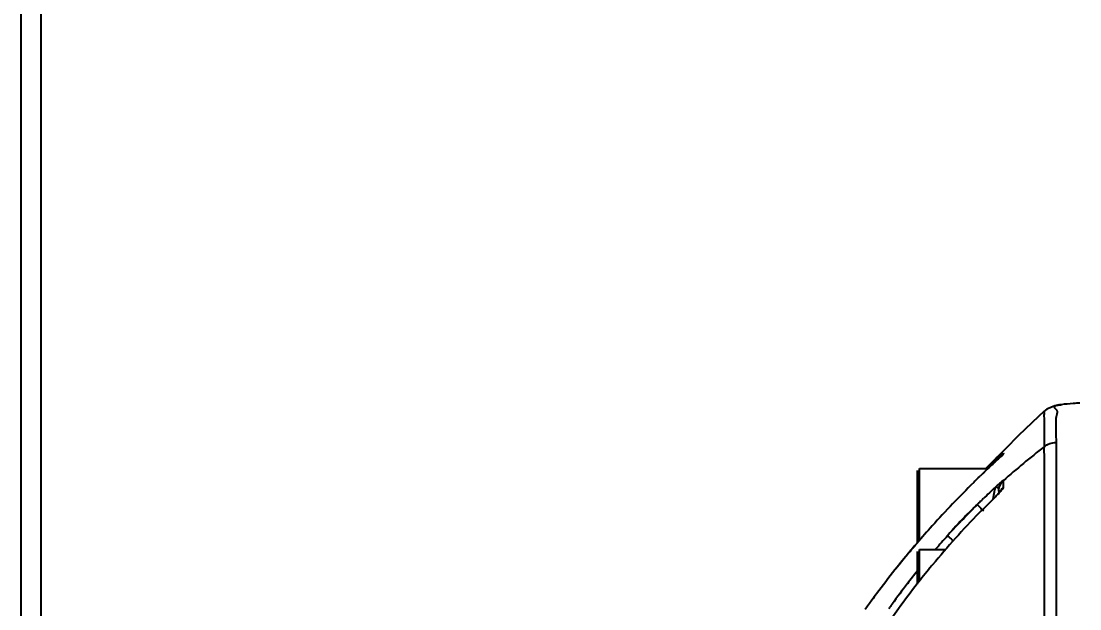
# Model space of a CAD drawing. Header units: millimetres. Extents: x 5828 to 6704, y 123 to 421.
# Drawn here: x 6474.888 to 6478.367, y 273.529 to 275.46 of the extents above; entities that cross this region are included whole.
import ezdxf

# ---------------------------------------------------------------- set-up
doc = ezdxf.new("R2010")
doc.units = ezdxf.units.MM
doc.layers.add('外形图', color=7, linetype='Continuous')
doc.layers.add('尺寸标注', color=7, linetype='Continuous')
doc.styles.add('微软雅黑', font='msyh.ttc', dxfattribs={"height": 1.5})
doc.dimstyles.new('尺寸标注_1_15比例', dxfattribs={"dimtxt": 1.5, "dimasz": 1.25, "dimexe": 0.5, "dimexo": 0.4, "dimgap": 0.5, "dimtad": 1, "dimdec": 1, "dimlfac": 15, "dimdsep": 46, "dimtxsty": '微软雅黑', "dimcen": 0.09, "dimadec": 0, "dimazin": 0, "dimtp": 0.01, "dimtm": 0.01, "dimtfac": 1, "dimtdec": 1, "dimtofl": 0, "dimtmove": 0, "dimatfit": 3, "dimfxl": 1, "dimtolj": 1, "dimarcsym": 0})

# ---------------------------------------------------------------- blocks, each defined once
blk = doc.blocks.new('*D945')
at = {"layer": 'Defpoints', "color": 0}
for p in [(6488.1127, 277.9249), (6474.9537, 264.1518), (6488.1127, 263.9724)]:
    blk.add_point(p, dxfattribs=at)
at = {"layer": '尺寸标注', "color": 0, "lineweight": -2}
for p, q in [((6474.9537, 264.5518), (6474.9537, 278.4249)), ((6488.1127, 264.3724), (6488.1127, 278.4249)), ((6476.2037, 277.9249), (6486.8627, 277.9249))]:
    blk.add_line(p, q, dxfattribs=at)
at = {"layer": '尺寸标注', "color": 0}
for points in [[(6476.2037, 278.1332), (6476.2037, 277.7166), (6474.9537, 277.9249)], [(6486.8627, 277.7166), (6486.8627, 278.1332), (6488.1127, 277.9249)]]:
    blk.add_solid(points, dxfattribs=at)
at = {"layer": '尺寸标注', "color": 0, "insert": (6481.5332, 279.2039), "char_height": 1.5, "attachment_point": 5, "style": '微软雅黑'}
blk.add_mtext('\\A1;197.4', dxfattribs=at)
blk = doc.blocks.new('*D946')
at = {"layer": 'Defpoints', "color": 0}
for p in [(6488.1787, 282.8993), (6474.8878, 252.3165), (6488.1787, 252.3087)]:
    blk.add_point(p, dxfattribs=at)
at = {"layer": '尺寸标注', "color": 0, "lineweight": -2}
for p, q in [((6474.8878, 252.7165), (6474.8878, 283.3993)), ((6488.1787, 252.7087), (6488.1787, 283.3993)), ((6476.1378, 282.8993), (6486.9287, 282.8993))]:
    blk.add_line(p, q, dxfattribs=at)
at = {"layer": '尺寸标注', "color": 0}
for points in [[(6476.1378, 283.1076), (6476.1378, 282.6909), (6474.8878, 282.8993)], [(6486.9287, 282.6909), (6486.9287, 283.1076), (6488.1787, 282.8993)]]:
    blk.add_solid(points, dxfattribs=at)
at = {"layer": '尺寸标注', "color": 0, "insert": (6481.5332, 284.1783), "char_height": 1.5, "attachment_point": 5, "style": '微软雅黑'}
blk.add_mtext('\\A1;\\A1;199.3', dxfattribs=at)

msp = doc.modelspace()

# ---------------------------------------------------------------- linework, layer by layer
at = {"layer": '外形图'}
for p, q in [((6478.2981, 274.1993), (6478.3049, 274.1999)), ((6478.2307, 274.1616), (6478.1655, 274.0985)), ((6478.2481, 274.1781), (6478.2307, 274.1616)), ((6478.2579, 274.1858), (6478.2481, 274.1781)), ((6478.2483, 274.1783), (6478.2482, 274.1782)), ((6478.2881, 274.1328), (6478.288, 274.1047)), ((6478.288, 274.1047), (6478.2886, 274.0763)), ((6478.2886, 274.0763), (6478.2892, 273.1568)), ((6478.0918, 274.0246), (6478.0741, 274.0069)), ((6478.115, 274.0409), (6478.115, 274.0399)), ((6478.115, 274.0409), (6478.1152, 274.0376)), ((6478.1151, 274.0388), (6478.1152, 274.0376)), ((6477.8333, 273.7448), (6477.8333, 273.9839)), ((6477.8399, 273.7527), (6477.8399, 273.9905)), ((6477.8399, 273.9905), (6478.0655, 273.9905)), ((6478.0741, 274.0069), (6478.0577, 273.9905)), ((6478.0328, 273.9596), (6478.0385, 273.9652)), ((6478.033, 273.9594), (6478.0387, 273.9649)), ((6478.0481, 273.9744), (6478.0537, 273.9798)), ((6478.0484, 273.9742), (6478.0539, 273.9795)), ((6478.1152, 273.9517), (6478.1152, 273.9504)), ((6478.0893, 273.9293), (6478.0961, 273.9355)), ((6478.0999, 273.9171), (6478.1019, 273.9306)), ((6478.0999, 273.9171), (6478.0999, 273.909)), ((6478.1148, 273.9362), (6478.1147, 273.9279)), ((6478.0817, 273.8898), (6478.083, 273.8966)), ((6478.0909, 273.8992), (6478.0896, 273.8976)), ((6477.8333, 273.6098), (6477.8333, 273.7172)), ((6477.8399, 273.6195), (6477.8399, 273.7239)), ((6477.8399, 273.7239), (6477.9263, 273.7239))]:
    msp.add_line(p, q, dxfattribs=at)
for points in [[(6478.2976, 274.1992), (6478.2841, 274.1967), (6478.2579, 274.1858)], [(6478.1655, 274.0985), (6478.1219, 274.055), (6478.0989, 274.0318), (6478.091, 274.0238)], [(6478.1119, 274.0344), (6478.106, 274.029), (6478.0891, 274.0132)], [(6478.1133, 274.0358), (6478.1131, 274.0357), (6478.1119, 274.0344)], [(6478.1052, 273.9149), (6478.1061, 273.9163), (6478.102, 273.9113), (6478.0908, 273.8991)]]:
    msp.add_lwpolyline(points, dxfattribs=at)
for centre, radius, start, end in [((6479.956, 271.8708), 2.7773, 127.922, 131.5157), ((6480.3902, 271.5765), 3.3544, 133.3053, 133.9663), ((6478.1468, 274.0064), 0.0469, 132.714, 148.3978), ((6480.3193, 271.6141), 3.2756, 132.9066, 133.7613), ((6476.4394, 274.3275), 1.6789, 349.1068, 349.2733), ((6480.3175, 271.6159), 3.273, 134.2691, 134.6412), ((6480.3184, 271.615), 3.2743, 133.8962, 134.1299), ((6478.1468, 273.917), 0.0469, 132.3016, 148.1197), ((6478.1468, 273.9157), 0.0469, 132.3814, 148.158), ((6480.3103, 271.6231), 3.2628, 134.6404, 136.3775), ((6479.8913, 271.9948), 2.6437, 132.968, 134.1623), ((6469.4859, 275.5755), 8.7596, 348.95014, 349.1046), ((6478.1467, 273.9171), 0.0467, 148.1824, 163.2682), ((6478.1466, 273.8937), 0.0468, 132.9489, 148.5266), ((6479.8907, 271.9954), 2.6429, 134.5187, 134.7605), ((6479.9937, 271.9252), 2.7415, 133.9888, 135.5615), ((6479.8901, 271.996), 2.6421, 134.1629, 134.5187), ((6480.2976, 271.6353), 3.2452, 136.3777, 138.1173), ((6479.992, 271.9273), 2.7388, 135.5694, 140.3688), ((6479.892, 271.9942), 2.6447, 135.0718, 136.7867), ((6479.9299, 271.8793), 2.7535, 134.4596, 134.8654), ((6479.9688, 271.8396), 2.8091, 133.8887, 134.4588), ((6479.8806, 272.0055), 2.6287, 134.759, 135.071), ((6480.0054, 271.8016), 2.8619, 133.6588, 133.8897), ((6479.9718, 271.9725), 2.7187, 136.8779, 138.6211), ((6480.2904, 271.6422), 3.2353, 138.1245, 139.462), ((6479.8879, 271.9979), 2.6392, 136.7854, 137.8314), ((6480.4533, 271.5256), 3.4354, 139.7149, 139.9452), ((6480.344, 271.5959), 3.3061, 139.4558, 139.6619), ((6479.8897, 271.9964), 2.6415, 137.8321, 139.1482), ((6480.2616, 271.6646), 3.1989, 139.815, 141.474), ((6480.4564, 271.5227), 3.4396, 140.3663, 141.1295), ((6480.4703, 271.5113), 3.4576, 139.9453, 140.3677), ((6480.3439, 271.596), 3.306, 139.6619, 139.8273), ((6480.3883, 271.5776), 3.3522, 141.1298, 141.5639), ((6480.0177, 271.9057), 2.7724, 140.3637, 140.6405), ((6480.2881, 271.6458), 3.2313, 141.5069, 143.2576), ((6479.8906, 271.9955), 2.6428, 141.1367, 142.2917), ((6480.0344, 271.8921), 2.794, 140.6421, 142.0151), ((6479.891, 271.9953), 2.6432, 142.2918, 144.1019), ((6480.0712, 271.8635), 2.8406, 142.0169, 144.0857), ((6480.2538, 271.6713), 3.1886, 143.2545, 143.7177), ((6482.255, 270.2901), 5.5321, 144.1551, 147.3056), ((6480.1045, 271.7808), 3.0034, 143.7166, 144.4584), ((6479.8904, 271.9957), 2.6424, 144.1019, 144.5236)]:
    msp.add_arc(centre, radius, start, end, dxfattribs=at)
for points, knots in [([(6478.3049, 274.1999), (6478.3, 274.1992), (6478.293, 274.1975), (6478.2843, 274.196), (6478.2813, 274.1911), (6478.2858, 274.1868), (6478.2915, 274.1828), (6478.2927, 274.1732), (6478.2898, 274.1647), (6478.287, 274.1511), (6478.2879, 274.1402), (6478.2881, 274.1328)], [0, 0, 0, 0, 0.167407, 0.252266, 0.288729, 0.330464, 0.436851, 0.527348, 0.631327, 0.745582, 1, 1, 1, 1]), ([(6478.3664, 274.2053), (6478.3592, 274.2049), (6478.3386, 274.2034), (6478.3181, 274.2019), (6478.3049, 274.1999)], [0, 0, 0, 0, 0.351923, 1, 1, 1, 1]), ([(6478.2477, 274.178), (6478.2469, 274.1774), (6478.2492, 274.1747), (6478.2492, 274.1712), (6478.2485, 274.1667), (6478.2486, 274.1598), (6478.2493, 274.1497), (6478.2491, 274.1302), (6478.2493, 274.1006), (6478.2495, 274.0756), (6478.2491, 274.0617)], [0, 0, 0, 0, 0.02681, 0.059041, 0.097037, 0.139531, 0.238633, 0.356132, 0.642154, 1, 1, 1, 1]), ([(6478.2491, 274.0617), (6478.2477, 274.0565), (6478.2497, 274.0368), (6478.2488, 273.9935), (6478.2496, 273.9206), (6478.2492, 273.8182), (6478.2493, 273.6872), (6478.249, 273.4602), (6478.2489, 273.2768), (6478.2488, 273.1463)], [0, 0, 0, 0, 0.017582, 0.063211, 0.14327, 0.25585, 0.399142, 0.572269, 1, 1, 1, 1]), ([(6478.089, 274.015), (6478.0891, 274.0156), (6478.0892, 274.0164), (6478.0895, 274.0173), (6478.0895, 274.0175)], [0, 0, 0, 0, 0.730148, 1, 1, 1, 1]), ([(6478.1152, 274.0376), (6478.1152, 274.0369), (6478.1118, 274.0353), (6478.1082, 274.0304), (6478.0994, 274.0231), (6478.0931, 274.0169), (6478.0892, 274.0133)], [0, 0, 0, 0, 0.061251, 0.24485, 0.557986, 1, 1, 1, 1]), ([(6478.0895, 274.0175), (6478.092, 274.0199), (6478.0994, 274.0268), (6478.1068, 274.0337), (6478.1118, 274.0382)], [0, 0, 0, 0, 0.341878, 1, 1, 1, 1]), ([(6478.0895, 274.0175), (6478.0901, 274.0181), (6478.0918, 274.0189), (6478.0935, 274.0184), (6478.0942, 274.018)], [0, 0, 0, 0, 0.519292, 1, 1, 1, 1]), ([(6478.1118, 274.0382), (6478.1126, 274.0389), (6478.1132, 274.039), (6478.1149, 274.0412), (6478.115, 274.0409)], [0, 0, 0, 0, 0.758909, 1, 1, 1, 1]), ([(6478.0962, 273.9355), (6478.0979, 273.9371), (6478.1031, 273.9417), (6478.1084, 273.9463), (6478.1119, 273.9493)], [0, 0, 0, 0, 0.334302, 1, 1, 1, 1]), ([(6478.1119, 273.9493), (6478.1128, 273.95), (6478.1133, 273.9502), (6478.1152, 273.952), (6478.1152, 273.9517)], [0, 0, 0, 0, 0.774928, 1, 1, 1, 1]), ([(6478.1152, 273.9504), (6478.1151, 273.9497), (6478.1148, 273.9449), (6478.1148, 273.9402), (6478.1148, 273.9362)], [0, 0, 0, 0, 0.153278, 1, 1, 1, 1]), ([(6478.0875, 273.9198), (6478.0878, 273.921), (6478.0882, 273.9242), (6478.0895, 273.9274), (6478.0893, 273.9293)], [0, 0, 0, 0, 0.398332, 1, 1, 1, 1]), ([(6478.0893, 273.9293), (6478.0912, 273.9308), (6478.0993, 273.9277), (6478.0999, 273.9209), (6478.0999, 273.9171)], [0, 0, 0, 0, 0.390315, 1, 1, 1, 1]), ([(6478.1147, 273.9279), (6478.1147, 273.9259), (6478.1098, 273.9205), (6478.1062, 273.9155), (6478.1032, 273.9121)], [0, 0, 0, 0, 0.298173, 1, 1, 1, 1]), ([(6478.0297, 273.872), (6478.0297, 273.8718), (6478.0319, 273.8699), (6478.0333, 273.8679), (6478.035, 273.8662)], [0, 0, 0, 0, 0.078051, 1, 1, 1, 1]), ([(6478.035, 273.8662), (6478.0359, 273.8652), (6478.0407, 273.8601), (6478.0456, 273.8551), (6478.0495, 273.8511)], [0, 0, 0, 0, 0.198106, 1, 1, 1, 1]), ([(6477.9319, 273.7696), (6477.9324, 273.7674), (6477.9406, 273.763), (6477.9453, 273.7567), (6477.9497, 273.7526)], [0, 0, 0, 0, 0.273433, 1, 1, 1, 1])]:
    msp.add_open_spline(points, degree=3, knots=knots, dxfattribs=at)
for points in [[(6478.2491, 274.0617), (6478.2601, 274.0705), (6478.2746, 274.0758), (6478.2886, 274.0763)], [(6478.1032, 273.9121), (6478.0988, 273.9072), (6478.0942, 273.9023), (6478.0896, 273.8976)], [(6478.0999, 273.9159), (6478.0999, 273.9244), (6478.1024, 273.9333), (6478.1069, 273.9405)]]:
    msp.add_open_spline(points, degree=3, dxfattribs=at)

# ---------------------------------------------------------------- dimensions: what is measured, and where the dimension line sits
at = {"layer": '尺寸标注'}
dim = msp.add_linear_dim(base=(6488.1787, 282.8993), p1=(6474.8878, 252.3165), p2=(6488.1787, 252.3087), text='\\A1;199.3', dimstyle='尺寸标注_1_15比例', override={"dimtxsty": '微软雅黑'}, dxfattribs=at)
dim.commit()
dim.dimension.update_dxf_attribs({"geometry": '*D946', "text_midpoint": (6481.5332, 284.1783)})
dim = msp.add_linear_dim(base=(6488.1127, 277.9249), p1=(6474.9537, 264.1518), p2=(6488.1127, 263.9724), dimstyle='尺寸标注_1_15比例', dxfattribs=at)
dim.commit()
dim.dimension.update_dxf_attribs({"geometry": '*D945', "text_midpoint": (6481.5332, 279.2039)})

doc.saveas('drawing.dxf')
